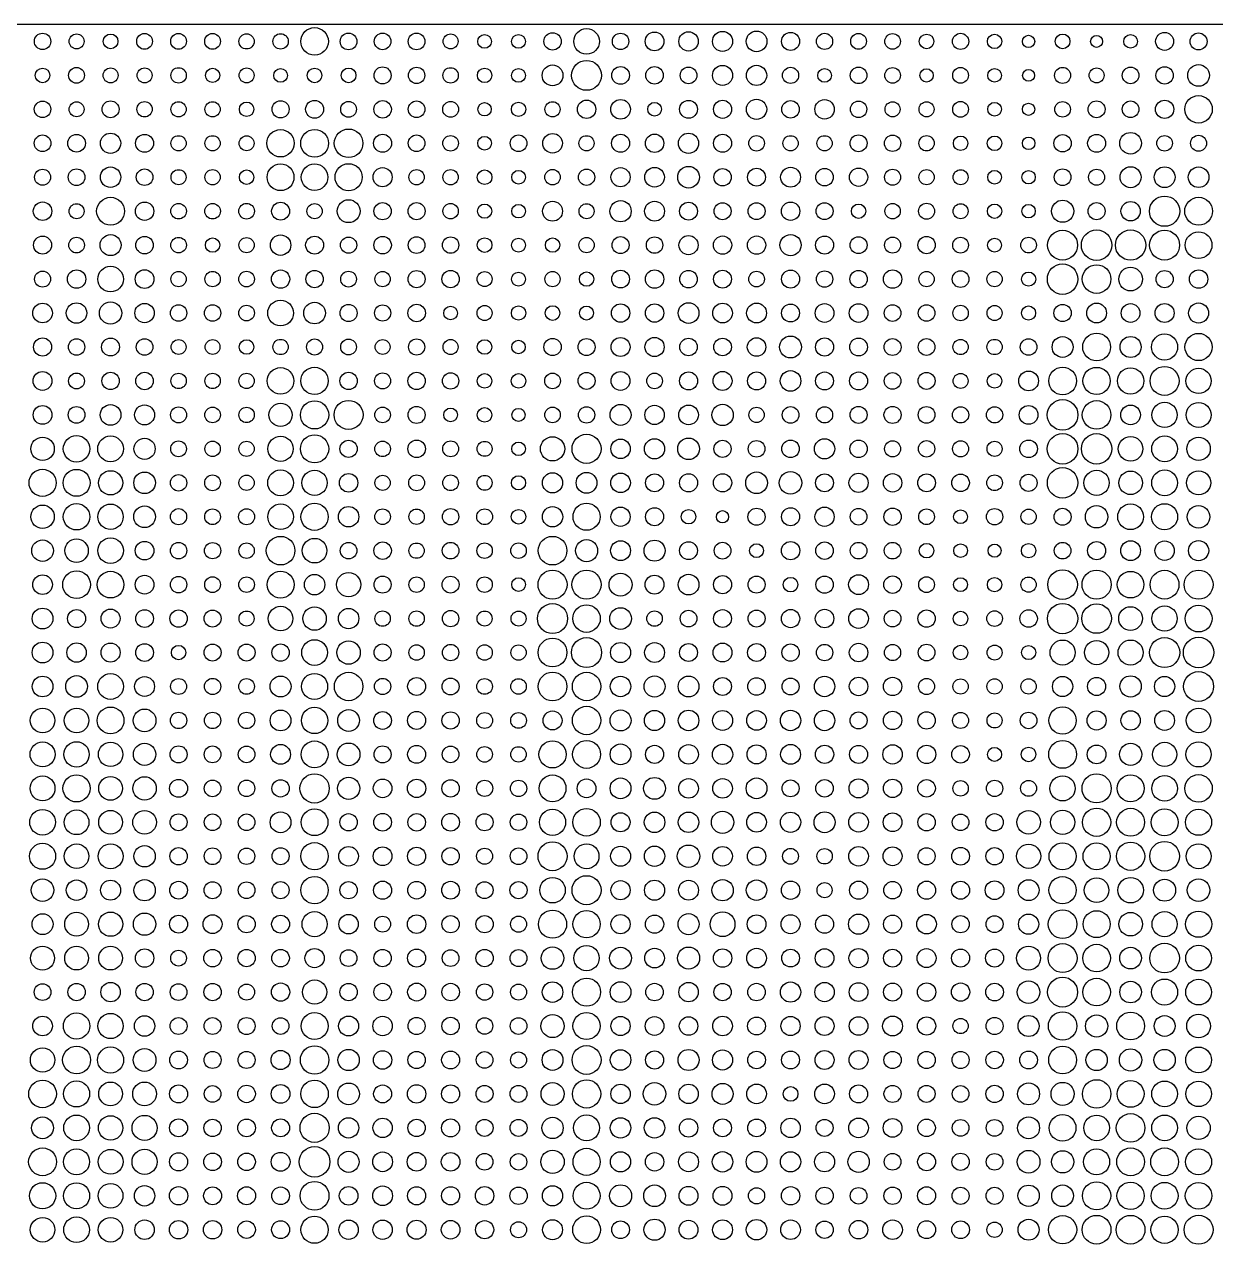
# Model space of a CAD drawing. Header units: millimetres. Extents: x 0 to 15650, y 0 to 8040.
# Drawn here: x 11763 to 13708, y 6044 to 8040 of the extents above; entities that cross this region are included whole.
import ezdxf

# ---------------------------------------------------------------- set-up
doc = ezdxf.new("R2010")
doc.units = ezdxf.units.MM
doc.layers.add('Default', color=7, linetype='Continuous', true_color=0x000000)

msp = doc.modelspace()

# ---------------------------------------------------------------- linework, layer by layer
at = {"layer": 'Default', "color": 0}
msp.add_lwpolyline([(0, 8040), (0, 0), (15650, 0), (15650, 8040)], close=True, dxfattribs=at)
for centre, radius in [((11793, 8012.3), 13.4), ((11848.5, 8012.3), 12.2), ((11904, 8012.3), 12), ((11959.5, 8012.3), 12.9), ((12015, 8012.3), 12.9), ((12070.5, 8012.3), 12.9), ((12126, 8012.3), 12.4), ((12181.5, 8012.3), 12.6), ((12237, 8012.3), 22.5), ((12292.5, 8012.3), 13.7), ((12348, 8012.3), 13.6), ((12403.5, 8012.3), 13.7), ((12459, 8012.3), 12.2), ((12569.9, 8012.3), 11.3), ((12625.4, 8012.3), 14.2), ((12680.9, 8012.3), 20.9), ((12736.4, 8012.3), 13.4), ((12791.9, 8012.3), 15.3), ((12847.4, 8012.3), 15.8), ((12902.9, 8012.3), 16.4), ((12958.4, 8012.3), 16.9), ((13013.9, 8012.3), 14.8), ((13069.4, 8012.3), 13.2), ((13124.9, 8012.3), 12.9), ((13180.4, 8012.3), 12.8), ((13235.9, 8012.3), 11.9), ((13291.4, 8012.3), 13.2), ((13346.9, 8012.3), 11.7), ((13457.9, 8012.3), 12), ((13624.4, 8012.3), 14.6), ((13679.9, 8012.3), 13.8), ((12514.5, 8012.3), 11.2), ((13402.4, 8012.3), 10), ((13513.4, 8012.3), 9.75), ((13568.9, 8012.3), 11.1), ((11793, 7956.8), 11.9), ((11848.5, 7956.8), 12.9), ((11904, 7956.8), 12.2), ((11959.5, 7956.8), 12.2), ((12015, 7956.8), 12.6), ((12070.5, 7956.8), 11.6), ((12126, 7956.8), 12.2), ((12181.5, 7956.8), 11.2), ((12237, 7956.8), 11.9), ((12292.5, 7956.8), 12), ((12348, 7956.8), 13.9), ((12403.5, 7956.8), 13.4), ((12459, 7956.8), 12.6), ((12514.5, 7956.8), 11.8), ((12569.9, 7956.8), 11.3), ((12625.4, 7956.8), 17), ((12680.9, 7956.8), 24.4), ((12736.4, 7956.8), 14.5), ((12791.9, 7956.8), 14.3), ((12847.4, 7956.8), 13.6), ((12902.9, 7956.8), 16.4), ((12958.4, 7956.8), 16.5), ((13013.9, 7956.8), 13.2), ((13069.4, 7956.8), 11.2), ((13124.9, 7956.8), 13.5), ((13180.4, 7956.8), 12.7), ((13235.9, 7956.8), 10.9), ((13291.4, 7956.8), 12.9), ((13346.9, 7956.8), 11.1), ((13402.4, 7956.8), 9.68), ((13457.9, 7956.8), 13.1), ((13513.4, 7956.8), 12.2), ((13568.9, 7956.8), 13.6), ((13624.4, 7956.8), 14.1), ((13679.9, 7956.8), 17.7), ((13679.9, 7901.4), 22.4), ((11793, 7901.4), 13.5), ((11848.5, 7901.4), 12.2), ((11904, 7901.4), 13.8), ((11959.5, 7901.4), 12.5), ((12015, 7901.4), 12.4), ((12070.5, 7901.4), 12.4), ((12126, 7901.4), 11.8), ((12181.5, 7901.4), 14), ((12237, 7901.4), 14.6), ((12292.5, 7901.4), 12.9), ((12348, 7901.4), 14.3), ((12403.5, 7901.4), 13.6), ((12459, 7901.4), 12.9), ((12514.5, 7901.4), 10.9), ((12569.9, 7901.4), 11.7), ((12625.4, 7901.4), 12.4), ((12680.9, 7901.4), 15), ((12736.4, 7901.4), 16), ((12791.9, 7901.4), 11.2), ((12847.4, 7901.4), 14.6), ((12902.9, 7901.4), 14.8), ((12958.4, 7901.4), 16.5), ((13013.9, 7901.4), 14.3), ((13069.4, 7901.4), 15.9), ((13124.9, 7901.4), 13.4), ((13180.4, 7901.4), 12.3), ((13235.9, 7901.4), 12.3), ((13291.4, 7901.4), 12.9), ((13346.9, 7901.4), 11.2), ((13402.4, 7901.4), 9.96), ((13457.9, 7901.4), 12.7), ((13513.4, 7901.4), 13.8), ((13568.9, 7901.4), 13.6), ((13624.4, 7901.4), 14.9), ((12181.5, 7845.9), 22.3), ((12237, 7845.9), 22.7), ((12292.5, 7845.9), 23.3), ((11793, 7845.9), 13.6), ((11848.5, 7845.9), 14.4), ((11904, 7845.9), 16.5), ((11959.5, 7845.9), 14.6), ((12015, 7845.9), 12.4), ((12070.5, 7845.9), 12.4), ((12126, 7845.9), 12.2), ((12348, 7845.9), 14.7), ((12403.5, 7845.9), 13.6), ((12459, 7845.9), 12.7), ((12514.5, 7845.9), 11.2), ((12569.9, 7845.9), 13.6), ((12625.4, 7845.9), 16), ((12680.9, 7845.9), 12.4), ((12736.4, 7845.9), 14.7), ((12791.9, 7845.9), 15), ((12847.4, 7845.9), 16.5), ((12902.9, 7845.9), 14.7), ((12958.4, 7845.9), 12.7), ((13013.9, 7845.9), 12.4), ((13069.4, 7845.9), 12.4), ((13124.9, 7845.9), 13.8), ((13180.4, 7845.9), 13.4), ((13235.9, 7845.9), 12.5), ((13291.4, 7845.9), 11.8), ((13346.9, 7845.9), 11.9), ((13402.4, 7845.9), 10.2), ((13457.9, 7845.9), 14.2), ((13513.4, 7845.9), 14.6), ((13568.9, 7845.9), 17.7), ((13624.4, 7845.9), 12.7), ((13679.9, 7845.9), 13), ((11848.5, 7790.5), 13.6), ((11904, 7790.5), 16.7), ((11959.5, 7790.5), 13.5), ((12181.5, 7790.5), 21.9), ((12237, 7790.5), 21.7), ((12292.5, 7790.5), 22.1), ((12348, 7790.5), 15.6), ((12736.4, 7790.5), 15.6), ((12791.9, 7790.5), 16.1), ((12847.4, 7790.5), 17.7), ((12902.9, 7790.5), 14.2), ((12958.4, 7790.5), 14.6), ((13013.9, 7790.5), 16.2), ((13069.4, 7790.5), 14.3), ((13124.9, 7790.5), 14.9), ((13457.9, 7790.5), 13.6), ((13568.9, 7790.5), 17.1), ((13624.4, 7790.5), 17), ((13679.9, 7790.5), 16.8), ((11793, 7790.5), 13.1), ((12015, 7790.5), 12.3), ((12070.5, 7790.5), 12.5), ((12126, 7790.5), 11.8), ((12403.5, 7790.5), 12.5), ((12459, 7790.5), 12.5), ((12514.5, 7790.5), 12), ((12569.9, 7790.5), 11.2), ((12625.4, 7790.5), 12.6), ((12680.9, 7790.5), 13.3), ((13180.4, 7790.5), 13.1), ((13235.9, 7790.5), 12.4), ((13291.4, 7790.5), 12.2), ((13346.9, 7790.5), 11.1), ((13402.4, 7790.5), 11), ((13513.4, 7790.5), 13.1), ((11793, 7735), 15.1), ((11848.5, 7735), 12.2), ((11904, 7735), 22.7), ((11959.5, 7735), 15), ((12015, 7735), 12.7), ((12070.5, 7735), 12.7), ((12126, 7735), 12.8), ((12181.5, 7735), 14.6), ((12237, 7735), 12.4), ((12292.5, 7735), 18.7), ((12348, 7735), 14.1), ((12403.5, 7735), 14), ((12459, 7735), 12.6), ((12514.5, 7735), 11.6), ((12569.9, 7735), 11.1), ((12625.4, 7735), 16.2), ((12680.9, 7735), 12.2), ((12736.4, 7735), 17.4), ((12791.9, 7735), 16.2), ((12847.4, 7735), 14.6), ((12902.9, 7735), 13.9), ((12958.4, 7735), 13.8), ((13013.9, 7735), 15), ((13069.4, 7735), 13.8), ((13124.9, 7735), 11.7), ((13180.4, 7735), 12.6), ((13235.9, 7735), 13.1), ((13291.4, 7735), 12.2), ((13346.9, 7735), 11.7), ((13402.4, 7735), 11), ((13457.9, 7735), 18.1), ((13513.4, 7735), 14), ((13568.9, 7735), 15.8), ((13624.4, 7735), 24.7), ((13679.9, 7735), 22.7), ((13513.4, 7679.6), 24.9), ((13568.9, 7679.6), 24.7), ((11793, 7679.6), 14.7), ((11848.5, 7679.6), 12.8), ((11904, 7679.6), 17.2), ((11959.5, 7679.6), 14.3), ((12015, 7679.6), 12.7), ((12070.5, 7679.6), 11.7), ((12126, 7679.6), 12.4), ((12181.5, 7679.6), 16.7), ((12237, 7679.6), 14.6), ((12292.5, 7679.6), 13.2), ((12348, 7679.6), 14.3), ((12403.5, 7679.6), 13.6), ((12459, 7679.6), 13.4), ((12514.5, 7679.6), 12), ((12569.9, 7679.6), 11.4), ((12625.4, 7679.6), 11.7), ((12680.9, 7679.6), 12.5), ((12736.4, 7679.6), 13.9), ((12791.9, 7679.6), 13.4), ((12847.4, 7679.6), 15.6), ((12902.9, 7679.6), 14.9), ((12958.4, 7679.6), 14.9), ((13013.9, 7679.6), 17.3), ((13069.4, 7679.6), 14.8), ((13124.9, 7679.6), 13.8), ((13180.4, 7679.6), 13.1), ((13235.9, 7679.6), 14.2), ((13291.4, 7679.6), 12.9), ((13346.9, 7679.6), 11.3), ((13402.4, 7679.6), 12.8), ((13457.9, 7679.6), 24.4), ((13624.4, 7679.6), 24.5), ((13679.9, 7679.6), 21.8), ((11904, 7624.1), 20.9), ((13457.9, 7624.1), 24.9), ((13513.4, 7624.1), 23.4), ((11793, 7624.1), 13.1), ((11848.5, 7624.1), 15), ((11959.5, 7624.1), 15.3), ((12015, 7624.1), 12.5), ((12070.5, 7624.1), 12.6), ((12126, 7624.1), 12.8), ((12181.5, 7624.1), 14.9), ((12237, 7624.1), 14.1), ((12292.5, 7624.1), 12.9), ((12348, 7624.1), 12.5), ((12403.5, 7624.1), 14), ((12459, 7624.1), 14.1), ((12514.5, 7624.1), 12.2), ((12569.9, 7624.1), 11.4), ((12625.4, 7624.1), 12.4), ((12680.9, 7624.1), 11.7), ((12736.4, 7624.1), 14.5), ((12791.9, 7624.1), 15), ((12847.4, 7624.1), 14.3), ((12902.9, 7624.1), 14.6), ((12958.4, 7624.1), 12.7), ((13013.9, 7624.1), 14.8), ((13069.4, 7624.1), 13.4), ((13124.9, 7624.1), 14.1), ((13180.4, 7624.1), 15), ((13235.9, 7624.1), 12.5), ((13291.4, 7624.1), 13.6), ((13346.9, 7624.1), 12.5), ((13402.4, 7624.1), 11.6), ((13568.9, 7624.1), 19.3), ((13624.4, 7624.1), 14), ((13679.9, 7624.1), 15), ((11793, 7568.7), 16), ((11848.5, 7568.7), 16.7), ((11904, 7568.7), 18.2), ((11959.5, 7568.7), 15.8), ((12181.5, 7568.7), 21), ((12237, 7568.7), 17.7), ((12847.4, 7568.7), 16.9), ((12902.9, 7568.7), 16.1), ((12958.4, 7568.7), 16.2), ((13513.4, 7568.7), 16.2), ((13679.9, 7568.7), 16.4), ((12015, 7568.7), 13.4), ((12070.5, 7568.7), 13.4), ((12126, 7568.7), 12.8), ((12292.5, 7568.7), 14), ((12348, 7568.7), 13.2), ((12403.5, 7568.7), 14.3), ((12459, 7568.7), 11.1), ((12514.5, 7568.7), 12.3), ((12569.9, 7568.7), 11.7), ((12625.4, 7568.7), 12), ((12680.9, 7568.7), 11.4), ((12736.4, 7568.7), 15), ((12791.9, 7568.7), 15), ((13013.9, 7568.7), 14.6), ((13069.4, 7568.7), 15.3), ((13124.9, 7568.7), 15.2), ((13180.4, 7568.7), 13.6), ((13235.9, 7568.7), 13.5), ((13291.4, 7568.7), 12.6), ((13346.9, 7568.7), 12.3), ((13402.4, 7568.7), 11.5), ((13457.9, 7568.7), 14.1), ((13568.9, 7568.7), 15.3), ((13624.4, 7568.7), 15.5), ((11793, 7513.2), 14.8), ((11848.5, 7513.2), 13.4), ((11904, 7513.2), 14.6), ((11959.5, 7513.2), 13.5), ((12015, 7513.2), 12.2), ((12070.5, 7513.2), 12.1), ((12126, 7513.2), 11.9), ((12181.5, 7513.2), 12.5), ((12237, 7513.2), 13.1), ((12292.5, 7513.2), 12.9), ((12348, 7513.2), 12.1), ((12403.5, 7513.2), 13.2), ((12459, 7513.2), 12.3), ((12514.5, 7513.2), 11.9), ((12625.4, 7513.2), 14.1), ((12680.9, 7513.2), 13.9), ((12736.4, 7513.2), 15.5), ((12791.9, 7513.2), 15.7), ((12847.4, 7513.2), 14.3), ((12902.9, 7513.2), 14.4), ((12958.4, 7513.2), 15.1), ((13013.9, 7513.2), 17.8), ((13069.4, 7513.2), 14.8), ((13124.9, 7513.2), 14.5), ((13180.4, 7513.2), 13.8), ((13235.9, 7513.2), 13.7), ((13291.4, 7513.2), 12.4), ((13346.9, 7513.2), 12.5), ((13402.4, 7513.2), 13.5), ((13457.9, 7513.2), 17), ((13513.4, 7513.2), 22.7), ((13568.9, 7513.2), 17.2), ((13624.4, 7513.2), 21.3), ((13679.9, 7513.2), 22.3), ((12569.9, 7513.2), 11), ((11793, 7457.8), 15.4), ((11848.5, 7457.8), 12.9), ((11904, 7457.8), 14.1), ((11959.5, 7457.8), 14.3), ((12015, 7457.8), 12.6), ((12070.5, 7457.8), 12.6), ((12126, 7457.8), 12.5), ((12181.5, 7457.8), 21.7), ((12237, 7457.8), 22.3), ((12292.5, 7457.8), 14.2), ((12348, 7457.8), 13), ((12403.5, 7457.8), 14.1), ((12459, 7457.8), 13.4), ((12514.5, 7457.8), 11.9), ((12569.9, 7457.8), 11.9), ((12625.4, 7457.8), 12.8), ((12680.9, 7457.8), 13.8), ((12736.4, 7457.8), 15.4), ((12791.9, 7457.8), 12.7), ((12847.4, 7457.8), 14.8), ((12902.9, 7457.8), 15.5), ((12958.4, 7457.8), 14.8), ((13013.9, 7457.8), 16.8), ((13069.4, 7457.8), 14.6), ((13124.9, 7457.8), 14.6), ((13180.4, 7457.8), 13.6), ((13235.9, 7457.8), 13.8), ((13291.4, 7457.8), 12.2), ((13346.9, 7457.8), 11.9), ((13402.4, 7457.8), 16.1), ((13457.9, 7457.8), 22.6), ((13513.4, 7457.8), 22.2), ((13568.9, 7457.8), 21.5), ((13624.4, 7457.8), 23.7), ((13679.9, 7457.8), 20.6), ((12237, 7402.3), 23), ((12292.5, 7402.3), 23.7), ((13457.9, 7402.3), 25), ((13513.4, 7402.3), 23.3), ((11793, 7402.3), 15.3), ((11848.5, 7402.3), 13.7), ((11904, 7402.3), 16.9), ((11959.5, 7402.3), 16.3), ((12015, 7402.3), 13.1), ((12070.5, 7402.3), 12.7), ((12126, 7402.3), 12.6), ((12181.5, 7402.3), 19), ((12348, 7402.3), 12.7), ((12403.5, 7402.3), 14), ((12459, 7402.3), 11.2), ((12514.5, 7402.3), 11.9), ((12569.9, 7402.3), 10.7), ((12625.4, 7402.3), 12.7), ((12680.9, 7402.3), 13.3), ((12736.4, 7402.3), 17.1), ((12791.9, 7402.3), 15.8), ((12847.4, 7402.3), 16), ((12902.9, 7402.3), 17.5), ((12958.4, 7402.3), 12.5), ((13013.9, 7402.3), 13.5), ((13069.4, 7402.3), 13.2), ((13124.9, 7402.3), 13.9), ((13180.4, 7402.3), 14), ((13235.9, 7402.3), 13.7), ((13291.4, 7402.3), 13.2), ((13346.9, 7402.3), 13.2), ((13402.4, 7402.3), 15.3), ((13568.9, 7402.3), 16), ((13624.4, 7402.3), 20.6), ((13679.9, 7402.3), 20.4), ((11793, 7346.9), 19.1), ((11848.5, 7346.9), 21.6), ((11904, 7346.9), 21), ((12181.5, 7346.9), 20.6), ((12237, 7346.9), 23), ((12625.4, 7346.9), 19.8), ((12680.9, 7346.9), 23.7), ((13457.9, 7346.9), 25), ((13513.4, 7346.9), 24.8), ((13568.9, 7346.9), 20.1), ((13624.4, 7346.9), 21), ((13679.9, 7346.9), 19.1), ((11959.5, 7346.9), 17.3), ((12015, 7346.9), 12.9), ((12070.5, 7346.9), 12.6), ((12126, 7346.9), 12.4), ((12292.5, 7346.9), 14.1), ((12348, 7346.9), 12.7), ((12403.5, 7346.9), 14.3), ((12459, 7346.9), 12.9), ((12514.5, 7346.9), 12.2), ((12569.9, 7346.9), 11.1), ((12736.4, 7346.9), 15.9), ((12791.9, 7346.9), 16.5), ((12847.4, 7346.9), 17.6), ((12902.9, 7346.9), 14), ((12958.4, 7346.9), 13.6), ((13013.9, 7346.9), 14.3), ((13069.4, 7346.9), 16.5), ((13124.9, 7346.9), 14.2), ((13180.4, 7346.9), 13.1), ((13235.9, 7346.9), 13.4), ((13291.4, 7346.9), 13.1), ((13346.9, 7346.9), 12.3), ((13402.4, 7346.9), 14.4), ((11793, 7291.4), 22.1), ((11848.5, 7291.4), 22), ((11904, 7291.4), 19.8), ((11959.5, 7291.4), 17.6), ((12181.5, 7291.4), 21), ((12237, 7291.4), 20.6), ((12292.5, 7291.4), 15.1), ((12625.4, 7291.4), 16.5), ((12680.9, 7291.4), 17), ((12736.4, 7291.4), 16), ((12791.9, 7291.4), 14.7), ((12847.4, 7291.4), 14.8), ((12902.9, 7291.4), 14.9), ((12958.4, 7291.4), 17.7), ((13013.9, 7291.4), 18.4), ((13069.4, 7291.4), 14.6), ((13124.9, 7291.4), 15.7), ((13180.4, 7291.4), 15), ((13235.9, 7291.4), 14.5), ((13291.4, 7291.4), 14.3), ((13402.4, 7291.4), 14), ((13457.9, 7291.4), 24.9), ((13513.4, 7291.4), 20.6), ((13568.9, 7291.4), 19.2), ((13624.4, 7291.4), 21), ((13679.9, 7291.4), 19.7), ((12015, 7291.4), 13.4), ((12070.5, 7291.4), 12.9), ((12126, 7291.4), 12.5), ((12348, 7291.4), 12.4), ((12403.5, 7291.4), 12.9), ((12459, 7291.4), 12.8), ((12514.5, 7291.4), 12.2), ((12569.9, 7291.4), 11.6), ((13346.9, 7291.4), 12.8), ((11793, 7236), 19.1), ((11848.5, 7236), 21.6), ((11904, 7236), 20.7), ((11959.5, 7236), 17.7), ((12015, 7236), 13.2), ((12070.5, 7236), 12.9), ((12126, 7236), 13.1), ((12181.5, 7236), 20.9), ((12237, 7236), 22.2), ((12292.5, 7236), 16.7), ((12348, 7236), 12.8), ((12403.5, 7236), 12.6), ((12459, 7236), 13.4), ((12514.5, 7236), 12.9), ((12569.9, 7236), 11.9), ((12625.4, 7236), 16.6), ((12680.9, 7236), 22.1), ((12736.4, 7236), 15.7), ((12791.9, 7236), 14.8), ((12847.4, 7236), 11.8), ((12902.9, 7236), 9.96), ((12958.4, 7236), 14), ((13013.9, 7236), 14.8), ((13069.4, 7236), 15.7), ((13124.9, 7236), 13.6), ((13180.4, 7236), 14.1), ((13235.9, 7236), 12.9), ((13291.4, 7236), 11.3), ((13346.9, 7236), 13.4), ((13402.4, 7236), 12.4), ((13457.9, 7236), 13.8), ((13513.4, 7236), 18.3), ((13568.9, 7236), 21.1), ((13624.4, 7236), 21.3), ((13679.9, 7236), 18.4), ((11793, 7180.6), 17.6), ((11848.5, 7180.6), 19.2), ((11904, 7180.6), 20.9), ((11959.5, 7180.6), 15.2), ((12015, 7180.6), 13.4), ((12070.5, 7180.6), 13.3), ((12126, 7180.6), 12.6), ((12181.5, 7180.6), 23.4), ((12237, 7180.6), 20.1), ((12292.5, 7180.6), 13.5), ((12348, 7180.6), 14.3), ((12403.5, 7180.6), 12.5), ((12459, 7180.6), 13.6), ((12514.5, 7180.6), 12.6), ((12569.9, 7180.6), 12.7), ((12625.4, 7180.6), 23.4), ((12680.9, 7180.6), 18), ((12736.4, 7180.6), 16.2), ((12791.9, 7180.6), 17.2), ((12847.4, 7180.6), 14.6), ((12902.9, 7180.6), 13.7), ((12958.4, 7180.6), 11.3), ((13013.9, 7180.6), 15), ((13069.4, 7180.6), 14.3), ((13124.9, 7180.6), 13.6), ((13180.4, 7180.6), 13.6), ((13235.9, 7180.6), 11.9), ((13291.4, 7180.6), 11.2), ((13346.9, 7180.6), 10.7), ((13402.4, 7180.6), 11.8), ((13457.9, 7180.6), 13.6), ((13513.4, 7180.6), 14.8), ((13568.9, 7180.6), 16.2), ((13624.4, 7180.6), 15.8), ((13679.9, 7180.6), 16.5), ((11848.5, 7125.1), 22.6), ((11904, 7125.1), 21.8), ((12181.5, 7125.1), 22), ((12625.4, 7125.1), 23.7), ((12680.9, 7125.1), 23.8), ((13457.9, 7125.1), 24.2), ((13513.4, 7125.1), 23.8), ((13568.9, 7125.1), 21.7), ((13624.4, 7125.1), 23.5), ((13679.9, 7125.1), 23.7), ((11793, 7125.1), 16), ((11959.5, 7125.1), 15.3), ((12015, 7125.1), 13.4), ((12070.5, 7125.1), 12.9), ((12126, 7125.1), 12.7), ((12237, 7125.1), 16.7), ((12292.5, 7125.1), 19.8), ((12348, 7125.1), 13.9), ((12403.5, 7125.1), 12.6), ((12459, 7125.1), 13.8), ((12514.5, 7125.1), 12.6), ((12569.9, 7125.1), 11.2), ((12736.4, 7125.1), 18.7), ((12791.9, 7125.1), 15.4), ((12847.4, 7125.1), 16.9), ((12902.9, 7125.1), 14.8), ((12958.4, 7125.1), 13.9), ((13013.9, 7125.1), 11.9), ((13069.4, 7125.1), 14.1), ((13124.9, 7125.1), 16.2), ((13180.4, 7125.1), 14.3), ((13235.9, 7125.1), 12.9), ((13291.4, 7125.1), 11.3), ((13346.9, 7125.1), 11.7), ((13402.4, 7125.1), 12.4), ((11793, 7069.7), 17), ((12181.5, 7069.7), 20.1), ((12237, 7069.7), 19.1), ((12292.5, 7069.7), 16.7), ((12625.4, 7069.7), 24.6), ((12680.9, 7069.7), 22.5), ((12736.4, 7069.7), 17.7), ((13124.9, 7069.7), 16.1), ((13457.9, 7069.7), 24.7), ((13513.4, 7069.7), 24.1), ((13568.9, 7069.7), 19.4), ((13624.4, 7069.7), 20.6), ((13679.9, 7069.7), 21.9), ((11848.5, 7069.7), 14.7), ((11904, 7069.7), 15.5), ((11959.5, 7069.7), 14.4), ((12015, 7069.7), 14.2), ((12070.5, 7069.7), 13.8), ((12126, 7069.7), 12.3), ((12348, 7069.7), 12.6), ((12403.5, 7069.7), 12.6), ((12459, 7069.7), 13.4), ((12514.5, 7069.7), 12.3), ((12569.9, 7069.7), 12.2), ((12791.9, 7069.7), 12.6), ((12847.4, 7069.7), 13.6), ((12902.9, 7069.7), 14.6), ((12958.4, 7069.7), 13.9), ((13013.9, 7069.7), 14.9), ((13069.4, 7069.7), 15.1), ((13180.4, 7069.7), 13.6), ((13235.9, 7069.7), 14.1), ((13291.4, 7069.7), 11.9), ((13346.9, 7069.7), 12.8), ((13402.4, 7069.7), 14.3), ((11793, 7014.2), 17), ((11848.5, 7014.2), 15.9), ((11904, 7014.2), 15.6), ((11959.5, 7014.2), 14.5), ((12015, 7014.2), 11.7), ((12070.5, 7014.2), 13.8), ((12126, 7014.2), 13.8), ((12181.5, 7014.2), 14.1), ((12237, 7014.2), 21), ((12292.5, 7014.2), 19.1), ((12348, 7014.2), 14), ((12403.5, 7014.2), 12.6), ((12459, 7014.2), 13.4), ((12514.5, 7014.2), 12.6), ((12569.9, 7014.2), 12.5), ((12625.4, 7014.2), 23.5), ((12680.9, 7014.2), 24.6), ((12736.4, 7014.2), 16.4), ((12791.9, 7014.2), 16.2), ((12847.4, 7014.2), 14.6), ((12902.9, 7014.2), 15.4), ((12958.4, 7014.2), 14.6), ((13013.9, 7014.2), 14.1), ((13069.4, 7014.2), 13.4), ((13124.9, 7014.2), 15.1), ((13180.4, 7014.2), 13.2), ((13235.9, 7014.2), 13.6), ((13291.4, 7014.2), 11.9), ((13346.9, 7014.2), 12.2), ((13402.4, 7014.2), 11.6), ((13457.9, 7014.2), 20.5), ((13513.4, 7014.2), 19.8), ((13568.9, 7014.2), 20.5), ((13624.4, 7014.2), 24.6), ((13679.9, 7014.2), 24.9), ((11793, 6958.8), 16.9), ((11848.5, 6958.8), 17.7), ((11904, 6958.8), 21), ((11959.5, 6958.8), 16.2), ((12015, 6958.8), 13), ((12070.5, 6958.8), 13.3), ((12126, 6958.8), 12.8), ((12181.5, 6958.8), 17.1), ((12237, 6958.8), 21.3), ((12292.5, 6958.8), 23.2), ((12348, 6958.8), 13.3), ((12403.5, 6958.8), 14.6), ((12459, 6958.8), 13.8), ((12514.5, 6958.8), 12.8), ((12569.9, 6958.8), 12.7), ((12625.4, 6958.8), 23.4), ((12680.9, 6958.8), 23.2), ((12736.4, 6958.8), 16.7), ((12791.9, 6958.8), 17.2), ((12847.4, 6958.8), 17), ((12902.9, 6958.8), 14.6), ((12958.4, 6958.8), 14.3), ((13013.9, 6958.8), 13.8), ((13069.4, 6958.8), 16.7), ((13124.9, 6958.8), 15.1), ((13180.4, 6958.8), 15), ((13235.9, 6958.8), 13.1), ((13291.4, 6958.8), 12.4), ((13346.9, 6958.8), 12.5), ((13402.4, 6958.8), 12.5), ((13457.9, 6958.8), 16.5), ((13513.4, 6958.8), 14.8), ((13568.9, 6958.8), 17.4), ((13624.4, 6958.8), 16.5), ((13679.9, 6958.8), 24.4), ((12680.9, 6903.3), 23.2), ((11793, 6903.3), 20.1), ((11848.5, 6903.3), 20.1), ((11904, 6903.3), 21.9), ((11959.5, 6903.3), 18.6), ((12015, 6903.3), 13.4), ((12070.5, 6903.3), 13.4), ((12126, 6903.3), 13.4), ((12181.5, 6903.3), 17), ((12237, 6903.3), 21.5), ((12292.5, 6903.3), 17.8), ((12348, 6903.3), 14.5), ((12403.5, 6903.3), 14.7), ((12459, 6903.3), 14.1), ((12514.5, 6903.3), 12.9), ((12569.9, 6903.3), 12.8), ((12625.4, 6903.3), 15.5), ((12736.4, 6903.3), 17.2), ((12791.9, 6903.3), 16.5), ((12847.4, 6903.3), 16.8), ((12902.9, 6903.3), 16.3), ((12958.4, 6903.3), 16), ((13013.9, 6903.3), 16.7), ((13069.4, 6903.3), 16.7), ((13124.9, 6903.3), 13.9), ((13180.4, 6903.3), 15), ((13235.9, 6903.3), 14.2), ((13291.4, 6903.3), 13), ((13346.9, 6903.3), 12.3), ((13402.4, 6903.3), 13.5), ((13457.9, 6903.3), 22.3), ((13513.4, 6903.3), 15.6), ((13568.9, 6903.3), 15.8), ((13624.4, 6903.3), 16.2), ((13679.9, 6903.3), 20.1), ((11793, 6847.9), 20.4), ((11848.5, 6847.9), 20.7), ((11904, 6847.9), 19.9), ((11959.5, 6847.9), 18.2), ((12237, 6847.9), 21.9), ((12292.5, 6847.9), 18.5), ((12625.4, 6847.9), 22.2), ((12680.9, 6847.9), 22.8), ((13457.9, 6847.9), 22.7), ((13568.9, 6847.9), 18.1), ((13624.4, 6847.9), 19.7), ((13679.9, 6847.9), 20.6), ((12015, 6847.9), 13.9), ((12070.5, 6847.9), 13.7), ((12126, 6847.9), 13.6), ((12181.5, 6847.9), 16.2), ((12348, 6847.9), 13.9), ((12403.5, 6847.9), 14.6), ((12459, 6847.9), 13.6), ((12514.5, 6847.9), 12.7), ((12569.9, 6847.9), 12.6), ((12736.4, 6847.9), 17), ((12791.9, 6847.9), 14.8), ((12847.4, 6847.9), 16), ((12902.9, 6847.9), 16.5), ((12958.4, 6847.9), 15.6), ((13013.9, 6847.9), 16.2), ((13069.4, 6847.9), 14.9), ((13124.9, 6847.9), 14.7), ((13180.4, 6847.9), 15.8), ((13235.9, 6847.9), 15), ((13291.4, 6847.9), 14.3), ((13346.9, 6847.9), 11.4), ((13402.4, 6847.9), 11.9), ((13513.4, 6847.9), 15.3), ((11793, 6792.4), 20.3), ((11848.5, 6792.4), 22.2), ((11904, 6792.4), 19.4), ((11959.5, 6792.4), 19.1), ((12015, 6792.4), 14.6), ((12070.5, 6792.4), 13.6), ((12181.5, 6792.4), 14.1), ((12237, 6792.4), 23.9), ((12292.5, 6792.4), 18.1), ((12348, 6792.4), 15.2), ((12403.5, 6792.4), 15), ((12459, 6792.4), 14.2), ((12625.4, 6792.4), 21.9), ((12680.9, 6792.4), 15.3), ((12736.4, 6792.4), 17), ((12791.9, 6792.4), 17.8), ((12847.4, 6792.4), 16), ((12902.9, 6792.4), 16), ((12958.4, 6792.4), 17), ((13013.9, 6792.4), 13.8), ((13069.4, 6792.4), 14.3), ((13124.9, 6792.4), 15.6), ((13180.4, 6792.4), 15), ((13235.9, 6792.4), 14.3), ((13457.9, 6792.4), 20.6), ((13513.4, 6792.4), 23.8), ((13568.9, 6792.4), 22), ((13624.4, 6792.4), 20.9), ((13679.9, 6792.4), 22.4), ((12126, 6792.4), 13.4), ((12514.5, 6792.4), 13.2), ((12569.9, 6792.4), 13.3), ((13291.4, 6792.4), 12.6), ((13346.9, 6792.4), 13.3), ((13402.4, 6792.4), 13), ((11793, 6737), 21), ((11848.5, 6737), 20.2), ((11904, 6737), 19.4), ((11959.5, 6737), 19.3), ((12015, 6737), 13.8), ((12070.5, 6737), 13.6), ((12126, 6737), 13.6), ((12181.5, 6737), 17), ((12237, 6737), 21.8), ((12292.5, 6737), 14.1), ((12348, 6737), 14.5), ((12403.5, 6737), 14.3), ((12459, 6737), 14.5), ((12514.5, 6737), 13.9), ((12569.9, 6737), 13.4), ((12625.4, 6737), 21.4), ((12680.9, 6737), 22.5), ((12736.4, 6737), 15.5), ((12791.9, 6737), 16.8), ((12847.4, 6737), 16.7), ((12902.9, 6737), 18.2), ((12958.4, 6737), 16.1), ((13013.9, 6737), 16.5), ((13069.4, 6737), 17.1), ((13124.9, 6737), 16), ((13180.4, 6737), 15.3), ((13235.9, 6737), 14.2), ((13291.4, 6737), 13.5), ((13346.9, 6737), 14.1), ((13402.4, 6737), 19.2), ((13457.9, 6737), 19.8), ((13513.4, 6737), 23), ((13568.9, 6737), 22.8), ((13624.4, 6737), 22), ((13679.9, 6737), 21.3), ((11793, 6681.5), 21.3), ((11848.5, 6681.5), 20.1), ((11904, 6681.5), 20.3), ((11959.5, 6681.5), 17.5), ((12015, 6681.5), 14.1), ((12070.5, 6681.5), 13.7), ((12126, 6681.5), 13.4), ((12181.5, 6681.5), 13.9), ((12237, 6681.5), 22.3), ((12292.5, 6681.5), 16), ((12348, 6681.5), 15.3), ((12403.5, 6681.5), 14.8), ((12459, 6681.5), 14.1), ((12514.5, 6681.5), 13.1), ((12569.9, 6681.5), 13.6), ((12625.4, 6681.5), 23.7), ((12680.9, 6681.5), 20.3), ((12736.4, 6681.5), 16.3), ((12791.9, 6681.5), 16.6), ((12847.4, 6681.5), 18.4), ((12902.9, 6681.5), 16), ((12958.4, 6681.5), 15), ((13013.9, 6681.5), 12.9), ((13069.4, 6681.5), 12.6), ((13124.9, 6681.5), 16), ((13180.4, 6681.5), 15.4), ((13235.9, 6681.5), 14), ((13291.4, 6681.5), 14.5), ((13346.9, 6681.5), 14.1), ((13402.4, 6681.5), 19.8), ((13457.9, 6681.5), 22.1), ((13513.4, 6681.5), 22.1), ((13568.9, 6681.5), 23), ((13624.4, 6681.5), 24.3), ((13679.9, 6681.5), 20.3), ((12237, 6626.1), 22.3), ((12625.4, 6626.1), 20.8), ((12680.9, 6626.1), 23.7), ((13457.9, 6626.1), 22.2), ((13568.9, 6626.1), 20.8), ((11793, 6626.1), 18.4), ((11848.5, 6626.1), 16.7), ((11904, 6626.1), 16.3), ((11959.5, 6626.1), 17.4), ((12015, 6626.1), 14.5), ((12070.5, 6626.1), 13.9), ((12126, 6626.1), 13.6), ((12181.5, 6626.1), 14), ((12292.5, 6626.1), 14.1), ((12348, 6626.1), 14.8), ((12403.5, 6626.1), 14.4), ((12459, 6626.1), 14.5), ((12514.5, 6626.1), 13.8), ((12569.9, 6626.1), 14), ((12736.4, 6626.1), 15.7), ((12791.9, 6626.1), 16.4), ((12847.4, 6626.1), 16.2), ((12902.9, 6626.1), 17.4), ((12958.4, 6626.1), 16.7), ((13013.9, 6626.1), 15), ((13069.4, 6626.1), 12.3), ((13124.9, 6626.1), 14.8), ((13180.4, 6626.1), 14.3), ((13235.9, 6626.1), 14.8), ((13291.4, 6626.1), 14.7), ((13346.9, 6626.1), 15.3), ((13402.4, 6626.1), 17), ((13513.4, 6626.1), 20.1), ((13624.4, 6626.1), 18), ((13679.9, 6626.1), 18.4), ((11793, 6570.6), 17.1), ((11848.5, 6570.6), 19.4), ((11904, 6570.6), 19.8), ((11959.5, 6570.6), 18.2), ((12237, 6570.6), 20.5), ((12292.5, 6570.6), 15.9), ((12625.4, 6570.6), 23), ((12680.9, 6570.6), 22.2), ((12847.4, 6570.6), 17.2), ((12902.9, 6570.6), 20.3), ((13124.9, 6570.6), 16.5), ((13235.9, 6570.6), 16), ((13402.4, 6570.6), 16.5), ((13457.9, 6570.6), 23.4), ((13513.4, 6570.6), 22), ((13568.9, 6570.6), 19.2), ((13624.4, 6570.6), 20.5), ((13679.9, 6570.6), 21.4), ((12015, 6570.6), 14.6), ((12070.5, 6570.6), 15.4), ((12126, 6570.6), 14.1), ((12181.5, 6570.6), 14.6), ((12348, 6570.6), 12.9), ((12403.5, 6570.6), 15.1), ((12459, 6570.6), 14.1), ((12514.5, 6570.6), 14.1), ((12569.9, 6570.6), 13.1), ((12736.4, 6570.6), 15.7), ((12791.9, 6570.6), 14.9), ((12958.4, 6570.6), 15.3), ((13013.9, 6570.6), 15.5), ((13069.4, 6570.6), 14.8), ((13180.4, 6570.6), 14.8), ((13291.4, 6570.6), 14.1), ((13346.9, 6570.6), 13.8), ((11793, 6515.2), 19.5), ((11848.5, 6515.2), 19.4), ((11904, 6515.2), 19.4), ((11959.5, 6515.2), 15), ((12015, 6515.2), 12.9), ((12070.5, 6515.2), 14.3), ((12126, 6515.2), 14.1), ((12181.5, 6515.2), 14.3), ((12237, 6515.2), 15.7), ((12292.5, 6515.2), 13.7), ((12348, 6515.2), 14.1), ((12403.5, 6515.2), 14.8), ((12459, 6515.2), 13.6), ((12514.5, 6515.2), 14.1), ((12569.9, 6515.2), 13.8), ((12625.4, 6515.2), 18.3), ((12680.9, 6515.2), 20.7), ((12736.4, 6515.2), 17.8), ((12791.9, 6515.2), 16), ((12847.4, 6515.2), 18.1), ((12902.9, 6515.2), 15), ((12958.4, 6515.2), 16.1), ((13013.9, 6515.2), 14.5), ((13069.4, 6515.2), 15.2), ((13124.9, 6515.2), 15.7), ((13180.4, 6515.2), 14.6), ((13235.9, 6515.2), 15.5), ((13291.4, 6515.2), 14.8), ((13346.9, 6515.2), 14.7), ((13402.4, 6515.2), 19.5), ((13457.9, 6515.2), 23.6), ((13513.4, 6515.2), 22.5), ((13568.9, 6515.2), 17.7), ((13624.4, 6515.2), 24.2), ((13679.9, 6515.2), 21), ((11793, 6459.7), 13.7), ((11848.5, 6459.7), 14.2), ((11904, 6459.7), 15.9), ((11959.5, 6459.7), 14.2), ((12015, 6459.7), 13.7), ((12070.5, 6459.7), 14.1), ((12126, 6459.7), 13), ((12181.5, 6459.7), 14.9), ((12237, 6459.7), 19.8), ((12292.5, 6459.7), 14.2), ((12348, 6459.7), 14.3), ((12403.5, 6459.7), 14.6), ((12459, 6459.7), 14.3), ((12514.5, 6459.7), 13.4), ((12569.9, 6459.7), 13.1), ((12625.4, 6459.7), 16.8), ((12680.9, 6459.7), 22.9), ((12736.4, 6459.7), 17), ((12791.9, 6459.7), 14.3), ((12847.4, 6459.7), 15.9), ((12902.9, 6459.7), 14.1), ((12958.4, 6459.7), 14.3), ((13013.9, 6459.7), 16.5), ((13069.4, 6459.7), 15.8), ((13124.9, 6459.7), 15.3), ((13180.4, 6459.7), 14.8), ((13235.9, 6459.7), 15), ((13291.4, 6459.7), 14.9), ((13346.9, 6459.7), 14.4), ((13402.4, 6459.7), 18.4), ((13457.9, 6459.7), 24.4), ((13513.4, 6459.7), 22.5), ((13568.9, 6459.7), 17.6), ((13624.4, 6459.7), 21.3), ((13679.9, 6459.7), 21), ((13457.9, 6404.3), 23.2), ((13568.9, 6404.3), 22.7), ((11793, 6404.3), 16), ((11848.5, 6404.3), 21.5), ((11904, 6404.3), 20.6), ((11959.5, 6404.3), 16.7), ((12015, 6404.3), 13.8), ((12070.5, 6404.3), 13.8), ((12126, 6404.3), 13.9), ((12181.5, 6404.3), 13.6), ((12237, 6404.3), 22), ((12292.5, 6404.3), 16.3), ((12348, 6404.3), 15.9), ((12403.5, 6404.3), 14), ((12459, 6404.3), 14.2), ((12514.5, 6404.3), 13.4), ((12569.9, 6404.3), 13.6), ((12625.4, 6404.3), 18.9), ((12680.9, 6404.3), 22.2), ((12736.4, 6404.3), 15.7), ((12791.9, 6404.3), 15.3), ((12847.4, 6404.3), 15.1), ((12902.9, 6404.3), 16), ((12958.4, 6404.3), 14.6), ((13013.9, 6404.3), 15.7), ((13069.4, 6404.3), 15.5), ((13124.9, 6404.3), 15.2), ((13180.4, 6404.3), 16.2), ((13235.9, 6404.3), 14.9), ((13291.4, 6404.3), 12.4), ((13346.9, 6404.3), 14), ((13402.4, 6404.3), 17.2), ((13513.4, 6404.3), 18.2), ((13624.4, 6404.3), 17), ((13679.9, 6404.3), 19.4), ((11793, 6348.8), 19.9), ((11848.5, 6348.8), 22.7), ((11904, 6348.8), 21.3), ((11959.5, 6348.8), 18.6), ((12237, 6348.8), 23.2), ((12680.9, 6348.8), 23.6), ((13457.9, 6348.8), 22.7), ((13568.9, 6348.8), 18.3), ((13679.9, 6348.8), 21.1), ((12015, 6348.8), 14.5), ((12070.5, 6348.8), 13.9), ((12126, 6348.8), 13.9), ((12181.5, 6348.8), 15.6), ((12292.5, 6348.8), 17.4), ((12348, 6348.8), 15.1), ((12403.5, 6348.8), 14.1), ((12459, 6348.8), 14.6), ((12514.5, 6348.8), 13.6), ((12569.9, 6348.8), 13.1), ((12625.4, 6348.8), 17), ((12736.4, 6348.8), 16.8), ((12791.9, 6348.8), 14.8), ((12847.4, 6348.8), 17.2), ((12902.9, 6348.8), 16.4), ((12958.4, 6348.8), 14.4), ((13013.9, 6348.8), 14.6), ((13069.4, 6348.8), 15.5), ((13124.9, 6348.8), 15.4), ((13180.4, 6348.8), 14.1), ((13235.9, 6348.8), 14.1), ((13291.4, 6348.8), 14), ((13346.9, 6348.8), 14.3), ((13402.4, 6348.8), 14.5), ((13513.4, 6348.8), 17.4), ((13624.4, 6348.8), 17.4), ((11793, 6293.4), 22.6), ((11848.5, 6293.4), 21.3), ((11904, 6293.4), 19.4), ((11959.5, 6293.4), 19.4), ((12015, 6293.4), 14.7), ((12126, 6293.4), 14.3), ((12181.5, 6293.4), 15.3), ((12237, 6293.4), 22.4), ((12292.5, 6293.4), 17.8), ((12348, 6293.4), 14.6), ((12403.5, 6293.4), 15.1), ((12459, 6293.4), 14.8), ((12514.5, 6293.4), 13.8), ((12569.9, 6293.4), 13.8), ((12625.4, 6293.4), 18.7), ((12680.9, 6293.4), 23.1), ((12736.4, 6293.4), 15.8), ((12791.9, 6293.4), 18.4), ((12847.4, 6293.4), 15.9), ((12902.9, 6293.4), 17.2), ((12958.4, 6293.4), 16), ((13069.4, 6293.4), 16), ((13124.9, 6293.4), 14.8), ((13180.4, 6293.4), 14), ((13235.9, 6293.4), 13.8), ((13346.9, 6293.4), 14.1), ((13402.4, 6293.4), 17.9), ((13457.9, 6293.4), 18.9), ((13513.4, 6293.4), 23.2), ((13568.9, 6293.4), 21.9), ((13624.4, 6293.4), 21), ((13679.9, 6293.4), 20.8), ((12070.5, 6293.4), 13.6), ((13013.9, 6293.4), 12), ((13291.4, 6293.4), 13.6), ((11793, 6237.9), 17.8), ((11848.5, 6237.9), 21), ((11904, 6237.9), 19.9), ((11959.5, 6237.9), 20.5), ((12015, 6237.9), 14.6), ((12070.5, 6237.9), 14.1), ((12126, 6237.9), 14.4), ((12181.5, 6237.9), 14.6), ((12237, 6237.9), 23.8), ((12292.5, 6237.9), 16.6), ((12348, 6237.9), 15.8), ((12403.5, 6237.9), 14.2), ((12459, 6237.9), 14.7), ((12514.5, 6237.9), 13.8), ((12569.9, 6237.9), 13.9), ((12625.4, 6237.9), 17.4), ((12680.9, 6237.9), 21.2), ((12736.4, 6237.9), 16.7), ((12791.9, 6237.9), 16.7), ((12847.4, 6237.9), 15), ((12902.9, 6237.9), 14.6), ((12958.4, 6237.9), 14.5), ((13013.9, 6237.9), 15.9), ((13069.4, 6237.9), 13.9), ((13124.9, 6237.9), 16), ((13180.4, 6237.9), 15.3), ((13235.9, 6237.9), 14.3), ((13291.4, 6237.9), 13.6), ((13346.9, 6237.9), 13.7), ((13402.4, 6237.9), 17.9), ((13457.9, 6237.9), 21.8), ((13513.4, 6237.9), 20.9), ((13568.9, 6237.9), 23.3), ((13624.4, 6237.9), 21), ((13679.9, 6237.9), 19), ((12237, 6182.5), 25), ((11793, 6182.5), 22.7), ((11848.5, 6182.5), 21.2), ((11904, 6182.5), 20.3), ((11959.5, 6182.5), 20.5), ((12015, 6182.5), 14.8), ((12070.5, 6182.5), 14.4), ((12126, 6182.5), 14.3), ((12181.5, 6182.5), 15.4), ((12292.5, 6182.5), 17.2), ((12348, 6182.5), 16.1), ((12403.5, 6182.5), 15.3), ((12459, 6182.5), 15.2), ((12514.5, 6182.5), 13.6), ((12569.9, 6182.5), 13.4), ((12625.4, 6182.5), 19.1), ((12680.9, 6182.5), 22.1), ((12736.4, 6182.5), 16.5), ((12791.9, 6182.5), 15), ((12847.4, 6182.5), 16.2), ((12902.9, 6182.5), 16.7), ((12958.4, 6182.5), 17), ((13013.9, 6182.5), 16.5), ((13069.4, 6182.5), 16.3), ((13124.9, 6182.5), 17.4), ((13180.4, 6182.5), 13.6), ((13235.9, 6182.5), 14.6), ((13291.4, 6182.5), 14.1), ((13346.9, 6182.5), 13.5), ((13402.4, 6182.5), 18.6), ((13457.9, 6182.5), 18.1), ((13513.4, 6182.5), 21.3), ((13568.9, 6182.5), 22.7), ((13624.4, 6182.5), 22.7), ((13679.9, 6182.5), 21.3), ((11793, 6127), 21.4), ((11848.5, 6127), 21.3), ((12237, 6127), 23.5), ((12680.9, 6127), 22), ((13513.4, 6127), 23), ((13568.9, 6127), 22.3), ((13624.4, 6127), 21.9), ((13679.9, 6127), 21.7), ((11904, 6127), 20.2), ((11959.5, 6127), 16.7), ((12015, 6127), 15), ((12070.5, 6127), 14.6), ((12126, 6127), 14.7), ((12181.5, 6127), 14.4), ((12292.5, 6127), 15.2), ((12348, 6127), 16.1), ((12403.5, 6127), 14.8), ((12459, 6127), 14.8), ((12514.5, 6127), 15.1), ((12569.9, 6127), 14.2), ((12625.4, 6127), 16.5), ((12736.4, 6127), 18), ((12791.9, 6127), 17.7), ((12847.4, 6127), 15.4), ((12902.9, 6127), 15.4), ((12958.4, 6127), 13.2), ((13013.9, 6127), 15), ((13069.4, 6127), 14.1), ((13124.9, 6127), 13.5), ((13180.4, 6127), 14.2), ((13235.9, 6127), 14.7), ((13291.4, 6127), 14), ((13346.9, 6127), 14), ((13402.4, 6127), 17.4), ((13457.9, 6127), 17.7), ((11793, 6071.6), 20.1), ((11848.5, 6071.6), 21), ((11904, 6071.6), 20.1), ((11959.5, 6071.6), 15.9), ((12237, 6071.6), 22.2), ((12625.4, 6071.6), 16.3), ((12680.9, 6071.6), 22.6), ((12791.9, 6071.6), 17.3), ((12902.9, 6071.6), 16.2), ((12958.4, 6071.6), 16.7), ((13013.9, 6071.6), 16), ((13180.4, 6071.6), 16), ((13402.4, 6071.6), 17.1), ((13457.9, 6071.6), 23.1), ((13513.4, 6071.6), 23.5), ((13568.9, 6071.6), 23.5), ((13624.4, 6071.6), 22.3), ((13679.9, 6071.6), 23.7), ((12015, 6071.6), 15), ((12070.5, 6071.6), 15), ((12126, 6071.6), 14.3), ((12181.5, 6071.6), 14.6), ((12292.5, 6071.6), 15.8), ((12348, 6071.6), 15.8), ((12403.5, 6071.6), 15.5), ((12459, 6071.6), 15.2), ((12514.5, 6071.6), 14.8), ((12569.9, 6071.6), 13.1), ((12736.4, 6071.6), 14.4), ((12847.4, 6071.6), 15.4), ((13069.4, 6071.6), 14.1), ((13124.9, 6071.6), 15.1), ((13235.9, 6071.6), 14.6), ((13291.4, 6071.6), 14.4), ((13346.9, 6071.6), 12.5)]:
    msp.add_circle(centre, radius, dxfattribs=at)

doc.saveas('drawing.dxf')
